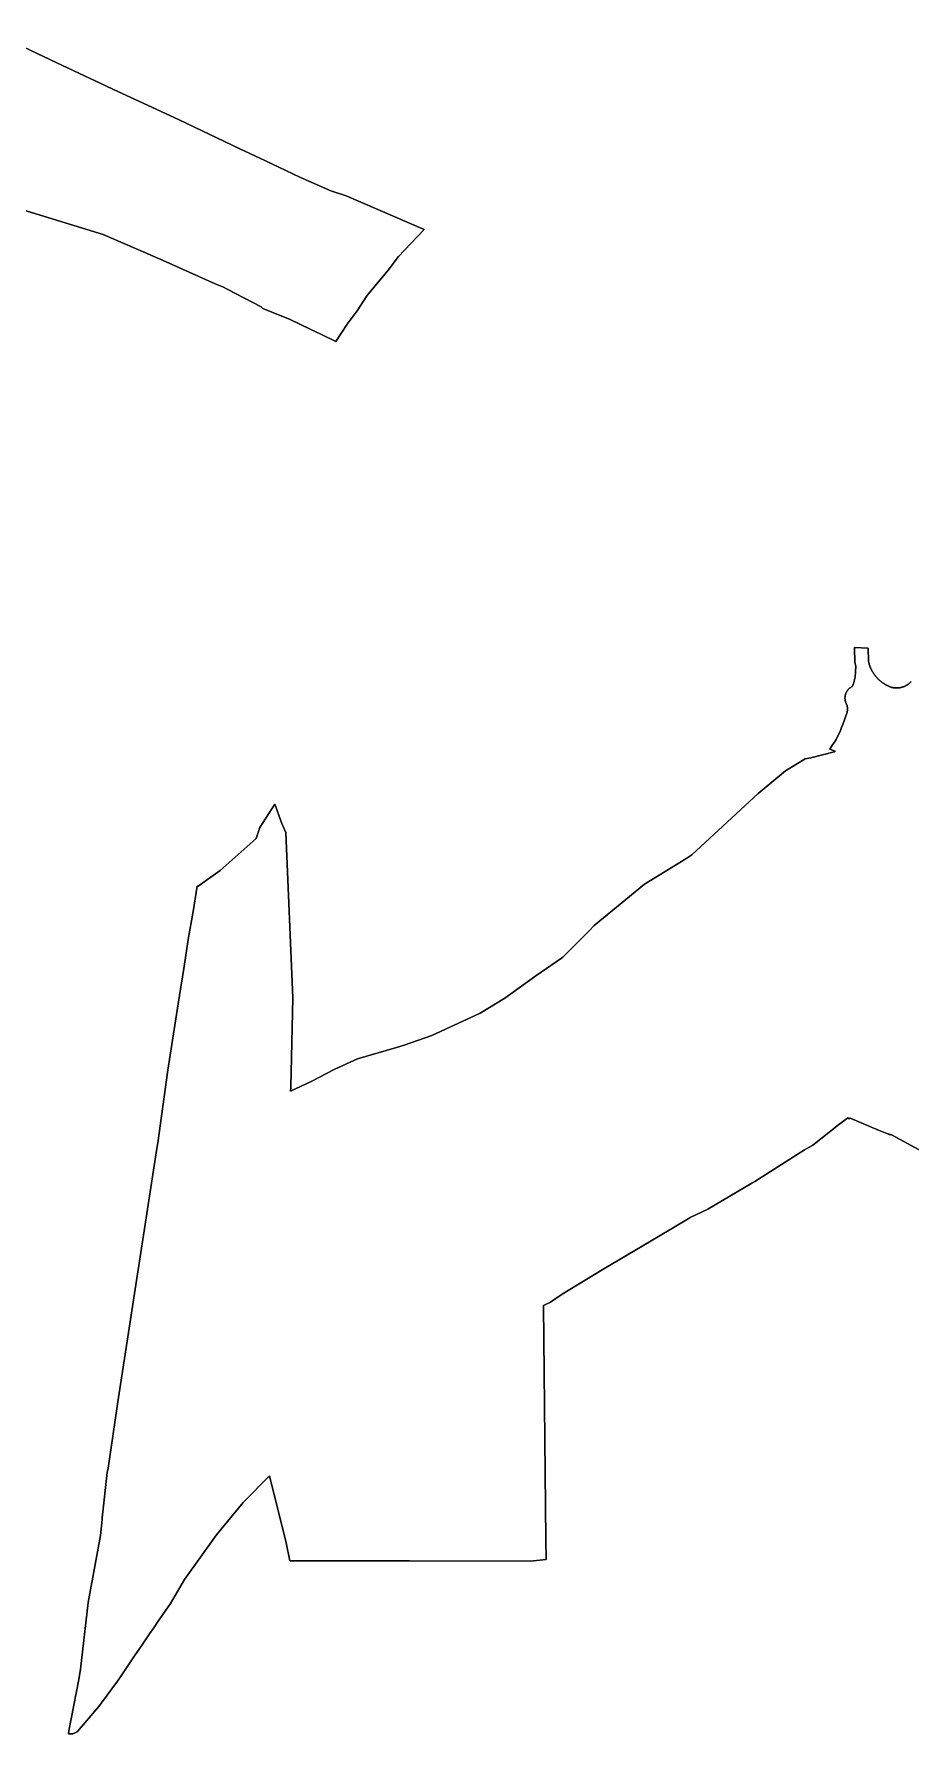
# Model space of a CAD drawing. Header units: inches. Extents: x 130170 to 284068, y 377793 to 804530.
# Drawn here: x 193900 to 195204, y 671942 to 674471 of the extents above; entities that cross this region are included whole.
import ezdxf

# ---------------------------------------------------------------- set-up
doc = ezdxf.new("R2010")
doc.units = ezdxf.units.IN
doc.header["$MEASUREMENT"] = 0
doc.layers.add('muni_il', color=7, linetype='Continuous')

msp = doc.modelspace()

# ---------------------------------------------------------------- linework, layer by layer
at = {"layer": 'muni_il'}
for points in [[(193883.5, 674209.5), (194002.6, 674172.8), (194065.5, 674145.6), (194092.2, 674133.9), (194169.5, 674099.4), (194181.6, 674094.5), (194187.1, 674091.6), (194237.9, 674065.3), (194240.2, 674062.6), (194280.6, 674046.3), (194310.8, 674031.8), (194327.2, 674023.9), (194348.6, 674013.7), (194365.4, 674039.3), (194380.2, 674059.1), (194394.7, 674081.7), (194426.5, 674119.8), (194441.9, 674140.2), (194460.3, 674159.2), (194479.9, 674180.2), (194364, 674230.2), (194341.1, 674237.8), (194295.1, 674258.1), (194243, 674282.6), (194205.9, 674300.1), (194115.6, 674343.2), (194049.4, 674374), (194024.4, 674385.5), (193933.8, 674428.2), (193843.7, 674471)], [(193843.7, 674471), (193933.8, 674428.2), (194024.4, 674385.5), (194049.4, 674374), (194115.6, 674343.2), (194205.9, 674300.1), (194243, 674282.6), (194295.1, 674258.1), (194341.1, 674237.8), (194364, 674230.2), (194479.9, 674180.2), (194460.3, 674159.2), (194441.9, 674140.2), (194426.5, 674119.8), (194394.7, 674081.7), (194380.2, 674059.1), (194365.4, 674039.3), (194348.6, 674013.7), (194327.2, 674023.9), (194310.8, 674031.8), (194280.6, 674046.3), (194240.2, 674062.6), (194237.9, 674065.3), (194187.1, 674091.6), (194181.6, 674094.5), (194169.5, 674099.4), (194092.2, 674133.9), (194065.5, 674145.6), (194002.6, 674172.8), (193883.5, 674209.5)], [(195204.1, 673507.6), (195203.8, 673507.2), (195203.4, 673506.9), (195203.1, 673506.5), (195202.7, 673506.2), (195202.4, 673505.9), (195202, 673505.5), (195201.6, 673505.2), (195201.3, 673504.9), (195200.9, 673504.6), (195200.5, 673504.3), (195200.1, 673504), (195199.7, 673503.7), (195199.3, 673503.4), (195198.9, 673503.2), (195198.5, 673502.9), (195198.1, 673502.6), (195197.6, 673502.4), (195197.2, 673502.1), (195196.8, 673501.9), (195196.4, 673501.7), (195195.9, 673501.4), (195195.5, 673501.2), (195195, 673501), (195194.6, 673500.8), (195194.2, 673500.6), (195193.7, 673500.4), (195193.2, 673500.2), (195192.8, 673500.1), (195192.3, 673499.9), (195191.9, 673499.7), (195191.4, 673499.6), (195190.9, 673499.4), (195190.5, 673499.3), (195190, 673499.2), (195189.5, 673499), (195189, 673498.9), (195188.6, 673498.8), (195188.1, 673498.7), (195187.6, 673498.6), (195187.1, 673498.5), (195186.6, 673498.5), (195186.2, 673498.4), (195185.7, 673498.3), (195185.2, 673498.3), (195184.7, 673498.3), (195184.2, 673498.2), (195183.7, 673498.2), (195183.2, 673498.2), (195182.7, 673498.2), (195182.2, 673498.2), (195181.8, 673498.2), (195181.3, 673498.2), (195180.8, 673498.2), (195180.3, 673498.2), (195179.8, 673498.3), (195179.3, 673498.3), (195178.8, 673498.4), (195178.3, 673498.4), (195177.9, 673498.5), (195177.4, 673498.6), (195176.9, 673498.7), (195176.4, 673498.7), (195175.9, 673498.8), (195175.4, 673499), (195175, 673499.1), (195174.4, 673499.3), (195173.7, 673499.5), (195173.1, 673499.8), (195172.5, 673500), (195171.9, 673500.2), (195171.3, 673500.5), (195170.7, 673500.8), (195170.2, 673501), (195169.6, 673501.3), (195169, 673501.6), (195168.4, 673501.9), (195167.8, 673502.2), (195167.2, 673502.5), (195166.7, 673502.8), (195166.1, 673503.1), (195165.5, 673503.4), (195165, 673503.8), (195164.4, 673504.1), (195163.9, 673504.5), (195163.3, 673504.8), (195162.8, 673505.2), (195162.3, 673505.5), (195161.7, 673505.9), (195161.2, 673506.3), (195160.7, 673506.7), (195160.2, 673507.1), (195159.7, 673507.5), (195159.1, 673507.9), (195158.6, 673508.3), (195158.1, 673508.7), (195157.6, 673509.1), (195157.2, 673509.6), (195156.7, 673510), (195156.2, 673510.4), (195155.7, 673510.9), (195155.3, 673511.3), (195154.8, 673511.8), (195154.3, 673512.3), (195153.9, 673512.7), (195153.5, 673513.2), (195153, 673513.7), (195152.6, 673514.2), (195152.2, 673514.7), (195151.7, 673515.2), (195151.3, 673515.7), (195150.9, 673516.2), (195150.5, 673516.7), (195150.1, 673517.2), (195149.7, 673517.7), (195149.4, 673518.3), (195149, 673518.8), (195148.6, 673519.3), (195148.3, 673519.9), (195147.9, 673520.4), (195147.5, 673521), (195147.2, 673521.5), (195146.9, 673522.1), (195146.5, 673522.6), (195146.2, 673523.2), (195145.9, 673523.8), (195145.6, 673524.3), (195145.3, 673524.9), (195145, 673525.5), (195144.7, 673526.1), (195144.4, 673526.7), (195144.2, 673527.3), (195143.9, 673527.8), (195143.6, 673528.4), (195143.4, 673529), (195143.2, 673529.6), (195142.9, 673530.3), (195142.7, 673530.9), (195142.5, 673531.5), (195142.3, 673532.1), (195142.1, 673532.7), (195141.9, 673533.3), (195141.7, 673533.9), (195141.5, 673534.6), (195141.3, 673535.2), (195141.1, 673535.8), (195141, 673536.5), (195140.8, 673537.1), (195140.7, 673537.7), (195140.6, 673538.4), (195140.1, 673557.4), (195120.1, 673558.5), (195120.6, 673536.2), (195120.7, 673535.5), (195120.9, 673534.7), (195121, 673534), (195121.2, 673533.2), (195121.4, 673532.5), (195121.5, 673531.7), (195121.7, 673531), (195121.9, 673530.4), (195121.4, 673521.6), (195121.2, 673519.4), (195121, 673517.1), (195120.7, 673514.8), (195120.3, 673512.6), (195119.9, 673510.4), (195119.3, 673508.1), (195118.8, 673505.9), (195118.1, 673503.8), (195118, 673503.5), (195117.9, 673503.2), (195117.8, 673503), (195117.7, 673502.7), (195117.6, 673502.5), (195117.5, 673502.3), (195117.3, 673502), (195117.2, 673501.8), (195117, 673501.6), (195116.9, 673501.4), (195116.7, 673501.1), (195116.5, 673500.9), (195116.4, 673500.7), (195116.2, 673500.5), (195116, 673500.4), (195115.8, 673500.2), (195115.6, 673500), (195115.4, 673499.8), (195115.2, 673499.7), (195114.9, 673499.5), (195114.7, 673499.4), (195114.2, 673499), (195113.6, 673498.6), (195113.1, 673498.3), (195112.6, 673497.9), (195112.1, 673497.4), (195111.6, 673497), (195111.2, 673496.5), (195110.7, 673496.1), (195110.3, 673495.6), (195109.9, 673495.1), (195109.5, 673494.6), (195109.1, 673494), (195108.7, 673493.5), (195108.4, 673492.9), (195108.1, 673492.4), (195107.8, 673491.8), (195107.5, 673491.2), (195107.2, 673490.6), (195107, 673490), (195106.8, 673489.4), (195106.6, 673488.8), (195106.4, 673488.2), (195106.2, 673487.5), (195106.1, 673486.9), (195106, 673486.2), (195105.9, 673485.6), (195105.8, 673485), (195105.8, 673484.3), (195105.7, 673483.7), (195105.7, 673483), (195105.7, 673482.4), (195105.8, 673481.7), (195105.8, 673481.1), (195105.9, 673480.4), (195106, 673479.8), (195106.2, 673479.1), (195106.3, 673478.5), (195106.5, 673477.9), (195106.7, 673477.3), (195106.9, 673476.6), (195107.1, 673476), (195107.4, 673475.4), (195107.7, 673474.9), (195107.9, 673474.3), (195108.2, 673473.7), (195108.4, 673473.2), (195108.6, 673472.6), (195108.8, 673472), (195108.9, 673471.4), (195109.1, 673470.8), (195109.2, 673470.2), (195109.3, 673469.6), (195109.4, 673469), (195109.4, 673468.4), (195109.5, 673467.8), (195109.5, 673467.2), (195109.5, 673466.6), (195109.5, 673466), (195109.4, 673465.4), (195109.4, 673464.8), (195109.3, 673464.2), (195109.2, 673463.6), (195109.1, 673463), (195108.9, 673462.4), (195102.4, 673443.9), (195100.8, 673439.3), (195098.9, 673434.8), (195096.9, 673430.4), (195094.8, 673426), (195092.5, 673421.7), (195090, 673417.5), (195087.4, 673413.4), (195084.7, 673409.4), (195083.2, 673407.3), (195090.9, 673404.3), (195089.6, 673403.3), (195055.2, 673394.4), (195046.6, 673392.7), (195017.4, 673374.7), (194976.8, 673341.2), (194877.8, 673249.7), (194869.3, 673244.2), (194807.7, 673206.3), (194732.7, 673144.6), (194725.3, 673137.1), (194686.1, 673097.7), (194684.3, 673096.4), (194646.2, 673069.9), (194599.8, 673036.9), (194563.1, 673014.4), (194491.5, 672981.2), (194450.3, 672966.8), (194438.9, 672963.5), (194381.1, 672946.4), (194347.2, 672930.9), (194311.8, 672913), (194281.4, 672898.4), (194281.6, 672904.2), (194284.7, 673037.1), (194274.5, 673283.3), (194268.4, 673296.6), (194258.1, 673325.3), (194235.8, 673290.8), (194230.5, 673274.3), (194176.6, 673226.4), (194143.8, 673203.5), (194142.6, 673203.5), (194136.6, 673165.6), (194129.7, 673126.9), (194122.6, 673080.9), (194114.4, 673028.4), (194098.8, 672929.4), (194084, 672821.5), (194082.8, 672813), (194024.5, 672436.4), (194010.2, 672337.5), (194008.7, 672331.3), (194001.5, 672263.7), (194001.3, 672261.4), (193998.9, 672237.6), (193980.3, 672137.7), (193969, 672038.3), (193966.8, 672023.2), (193951.7, 671946.9), (193951, 671942.1), (193957.6, 671942.5), (193957.6, 671942.5), (193964.2, 671945.3), (193996.5, 671983.2), (194000.5, 671988.7), (194024.3, 672020.9), (194029.5, 672028.7), (194039.6, 672043.6), (194049.6, 672058.5), (194060.7, 672074.7), (194063.8, 672079.4), (194071.6, 672091.1), (194077.9, 672100.2), (194083.5, 672108.4), (194102.8, 672136.2), (194123.6, 672172.1), (194171.4, 672238.6), (194211, 672286.5), (194250.3, 672326.1), (194274.8, 672226.3), (194280.5, 672199.9), (194282.5, 672199.9), (194458.4, 672199.7), (194637.7, 672199), (194661.3, 672201.5), (194661, 672231.2), (194657.5, 672579.4), (194667.7, 672584.4), (194683.8, 672595.5), (194694.1, 672602), (194747, 672633.9), (194828.7, 672682.4), (194872.5, 672708.3), (194875.8, 672710.4), (194901.9, 672723), (194967.4, 672761.5), (194971.5, 672763.9), (195045.6, 672810.9), (195048.8, 672812.9), (195057.7, 672818), (195096.1, 672848.3), (195109.9, 672858.5), (195109.9, 672858.5), (195112.1, 672857.2), (195112.5, 672857.5), (195112.7, 672857.6), (195112.9, 672857.8), (195113.1, 672857.9), (195113.2, 672858), (195113.6, 672858.3), (195155.8, 672840.6), (195170.3, 672834.5), (195170.7, 672834.4), (195171.2, 672834.2), (195171.6, 672834.1), (195172, 672834), (195172.4, 672833.9), (195172.9, 672833.8), (195173.3, 672833.7), (195173.7, 672833.6), (195174.2, 672833.6), (195174.6, 672833.5), (195175, 672833.5), (195227.9, 672804.6)], [(195227.9, 672804.6), (195175, 672833.5), (195174.6, 672833.5), (195174.2, 672833.6), (195173.7, 672833.6), (195173.3, 672833.7), (195172.9, 672833.8), (195172.4, 672833.9), (195172, 672834), (195171.6, 672834.1), (195171.2, 672834.2), (195170.7, 672834.4), (195170.3, 672834.5), (195155.8, 672840.6), (195113.6, 672858.3), (195113.2, 672858), (195113.1, 672857.9), (195112.9, 672857.8), (195112.7, 672857.6), (195112.5, 672857.5), (195112.1, 672857.2), (195109.9, 672858.5), (195109.9, 672858.5), (195096.1, 672848.3), (195057.7, 672818), (195048.8, 672812.9), (195045.6, 672810.9), (194971.5, 672763.9), (194967.4, 672761.5), (194901.9, 672723), (194875.8, 672710.4), (194872.5, 672708.3), (194828.7, 672682.4), (194747, 672633.9), (194694.1, 672602), (194683.8, 672595.5), (194667.7, 672584.4), (194657.5, 672579.4), (194661, 672231.2), (194661.3, 672201.5), (194637.7, 672199), (194458.4, 672199.7), (194282.5, 672199.9), (194280.5, 672199.9), (194274.8, 672226.3), (194250.3, 672326.1), (194211, 672286.5), (194171.4, 672238.6), (194123.6, 672172.1), (194102.8, 672136.2), (194083.5, 672108.4), (194077.9, 672100.2), (194071.6, 672091.1), (194063.8, 672079.4), (194060.7, 672074.7), (194049.6, 672058.5), (194039.6, 672043.6), (194029.5, 672028.7), (194024.3, 672020.9), (194000.5, 671988.7), (193996.5, 671983.2), (193964.2, 671945.3), (193957.6, 671942.5), (193957.6, 671942.5), (193951, 671942.1), (193951.7, 671946.9), (193966.8, 672023.2), (193969, 672038.3), (193980.3, 672137.7), (193998.9, 672237.6), (194001.3, 672261.4), (194001.5, 672263.7), (194008.7, 672331.3), (194010.2, 672337.5), (194024.5, 672436.4), (194082.8, 672813), (194084, 672821.5), (194098.8, 672929.4), (194114.4, 673028.4), (194122.6, 673080.9), (194129.7, 673126.9), (194136.6, 673165.6), (194142.6, 673203.5), (194143.8, 673203.5), (194176.6, 673226.4), (194230.5, 673274.3), (194235.8, 673290.8), (194258.1, 673325.3), (194268.4, 673296.6), (194274.5, 673283.3), (194284.7, 673037.1), (194281.6, 672904.2), (194281.4, 672898.4), (194311.8, 672913), (194347.2, 672930.9), (194381.1, 672946.4), (194438.9, 672963.5), (194450.3, 672966.8), (194491.5, 672981.2), (194563.1, 673014.4), (194599.8, 673036.9), (194646.2, 673069.9), (194684.3, 673096.4), (194686.1, 673097.7), (194725.3, 673137.1), (194732.7, 673144.6), (194807.7, 673206.3), (194869.3, 673244.2), (194877.8, 673249.7), (194976.8, 673341.2), (195017.4, 673374.7), (195046.6, 673392.7), (195055.2, 673394.4), (195089.6, 673403.3), (195090.9, 673404.3), (195083.2, 673407.3), (195084.7, 673409.4), (195087.4, 673413.4), (195090, 673417.5), (195092.5, 673421.7), (195094.8, 673426), (195096.9, 673430.4), (195098.9, 673434.8), (195100.8, 673439.3), (195102.4, 673443.9), (195108.9, 673462.4), (195109.1, 673463), (195109.2, 673463.6), (195109.3, 673464.2), (195109.4, 673464.8), (195109.4, 673465.4), (195109.5, 673466), (195109.5, 673466.6), (195109.5, 673467.2), (195109.5, 673467.8), (195109.4, 673468.4), (195109.4, 673469), (195109.3, 673469.6), (195109.2, 673470.2), (195109.1, 673470.8), (195108.9, 673471.4), (195108.8, 673472), (195108.6, 673472.6), (195108.4, 673473.2), (195108.2, 673473.7), (195107.9, 673474.3), (195107.7, 673474.9), (195107.4, 673475.4), (195107.1, 673476), (195106.9, 673476.6), (195106.7, 673477.3), (195106.5, 673477.9), (195106.3, 673478.5), (195106.2, 673479.1), (195106, 673479.8), (195105.9, 673480.4), (195105.8, 673481.1), (195105.8, 673481.7), (195105.7, 673482.4), (195105.7, 673483), (195105.7, 673483.7), (195105.8, 673484.3), (195105.8, 673485), (195105.9, 673485.6), (195106, 673486.2), (195106.1, 673486.9), (195106.2, 673487.5), (195106.4, 673488.2), (195106.6, 673488.8), (195106.8, 673489.4), (195107, 673490), (195107.2, 673490.6), (195107.5, 673491.2), (195107.8, 673491.8), (195108.1, 673492.4), (195108.4, 673492.9), (195108.7, 673493.5), (195109.1, 673494), (195109.5, 673494.6), (195109.9, 673495.1), (195110.3, 673495.6), (195110.7, 673496.1), (195111.2, 673496.5), (195111.6, 673497), (195112.1, 673497.4), (195112.6, 673497.9), (195113.1, 673498.3), (195113.6, 673498.6), (195114.2, 673499), (195114.7, 673499.4), (195114.9, 673499.5), (195115.2, 673499.7), (195115.4, 673499.8), (195115.6, 673500), (195115.8, 673500.2), (195116, 673500.4), (195116.2, 673500.5), (195116.4, 673500.7), (195116.5, 673500.9), (195116.7, 673501.1), (195116.9, 673501.4), (195117, 673501.6), (195117.2, 673501.8), (195117.3, 673502), (195117.5, 673502.3), (195117.6, 673502.5), (195117.7, 673502.7), (195117.8, 673503), (195117.9, 673503.2), (195118, 673503.5), (195118.1, 673503.8), (195118.8, 673505.9), (195119.3, 673508.1), (195119.9, 673510.4), (195120.3, 673512.6), (195120.7, 673514.8), (195121, 673517.1), (195121.2, 673519.4), (195121.4, 673521.6), (195121.9, 673530.4), (195121.7, 673531), (195121.5, 673531.7), (195121.4, 673532.5), (195121.2, 673533.2), (195121, 673534), (195120.9, 673534.7), (195120.7, 673535.5), (195120.6, 673536.2), (195120.1, 673558.5), (195140.1, 673557.4), (195140.6, 673538.4), (195140.7, 673537.7), (195140.8, 673537.1), (195141, 673536.5), (195141.1, 673535.8), (195141.3, 673535.2), (195141.5, 673534.6), (195141.7, 673533.9), (195141.9, 673533.3), (195142.1, 673532.7), (195142.3, 673532.1), (195142.5, 673531.5), (195142.7, 673530.9), (195142.9, 673530.3), (195143.2, 673529.6), (195143.4, 673529), (195143.6, 673528.4), (195143.9, 673527.8), (195144.2, 673527.3), (195144.4, 673526.7), (195144.7, 673526.1), (195145, 673525.5), (195145.3, 673524.9), (195145.6, 673524.3), (195145.9, 673523.8), (195146.2, 673523.2), (195146.5, 673522.6), (195146.9, 673522.1), (195147.2, 673521.5), (195147.5, 673521), (195147.9, 673520.4), (195148.3, 673519.9), (195148.6, 673519.3), (195149, 673518.8), (195149.4, 673518.3), (195149.7, 673517.7), (195150.1, 673517.2), (195150.5, 673516.7), (195150.9, 673516.2), (195151.3, 673515.7), (195151.7, 673515.2), (195152.2, 673514.7), (195152.6, 673514.2), (195153, 673513.7), (195153.5, 673513.2), (195153.9, 673512.7), (195154.3, 673512.3), (195154.8, 673511.8), (195155.3, 673511.3), (195155.7, 673510.9), (195156.2, 673510.4), (195156.7, 673510), (195157.2, 673509.6), (195157.6, 673509.1), (195158.1, 673508.7), (195158.6, 673508.3), (195159.1, 673507.9), (195159.7, 673507.5), (195160.2, 673507.1), (195160.7, 673506.7), (195161.2, 673506.3), (195161.7, 673505.9), (195162.3, 673505.5), (195162.8, 673505.2), (195163.3, 673504.8), (195163.9, 673504.5), (195164.4, 673504.1), (195165, 673503.8), (195165.5, 673503.4), (195166.1, 673503.1), (195166.7, 673502.8), (195167.2, 673502.5), (195167.8, 673502.2), (195168.4, 673501.9), (195169, 673501.6), (195169.6, 673501.3), (195170.2, 673501), (195170.7, 673500.8), (195171.3, 673500.5), (195171.9, 673500.2), (195172.5, 673500), (195173.1, 673499.8), (195173.7, 673499.5), (195174.4, 673499.3), (195175, 673499.1), (195175.4, 673499), (195175.9, 673498.8), (195176.4, 673498.7), (195176.9, 673498.7), (195177.4, 673498.6), (195177.9, 673498.5), (195178.3, 673498.4), (195178.8, 673498.4), (195179.3, 673498.3), (195179.8, 673498.3), (195180.3, 673498.2), (195180.8, 673498.2), (195181.3, 673498.2), (195181.8, 673498.2), (195182.2, 673498.2), (195182.7, 673498.2), (195183.2, 673498.2), (195183.7, 673498.2), (195184.2, 673498.2), (195184.7, 673498.3), (195185.2, 673498.3), (195185.7, 673498.3), (195186.2, 673498.4), (195186.6, 673498.5), (195187.1, 673498.5), (195187.6, 673498.6), (195188.1, 673498.7), (195188.6, 673498.8), (195189, 673498.9), (195189.5, 673499), (195190, 673499.2), (195190.5, 673499.3), (195190.9, 673499.4), (195191.4, 673499.6), (195191.9, 673499.7), (195192.3, 673499.9), (195192.8, 673500.1), (195193.2, 673500.2), (195193.7, 673500.4), (195194.2, 673500.6), (195194.6, 673500.8), (195195, 673501), (195195.5, 673501.2), (195195.9, 673501.4), (195196.4, 673501.7), (195196.8, 673501.9), (195197.2, 673502.1), (195197.6, 673502.4), (195198.1, 673502.6), (195198.5, 673502.9), (195198.9, 673503.2), (195199.3, 673503.4), (195199.7, 673503.7), (195200.1, 673504), (195200.5, 673504.3), (195200.9, 673504.6), (195201.3, 673504.9), (195201.6, 673505.2), (195202, 673505.5), (195202.4, 673505.9), (195202.7, 673506.2), (195203.1, 673506.5), (195203.4, 673506.9), (195203.8, 673507.2), (195204.1, 673507.6)]]:
    msp.add_lwpolyline(points, dxfattribs=at)

doc.saveas('drawing.dxf')
